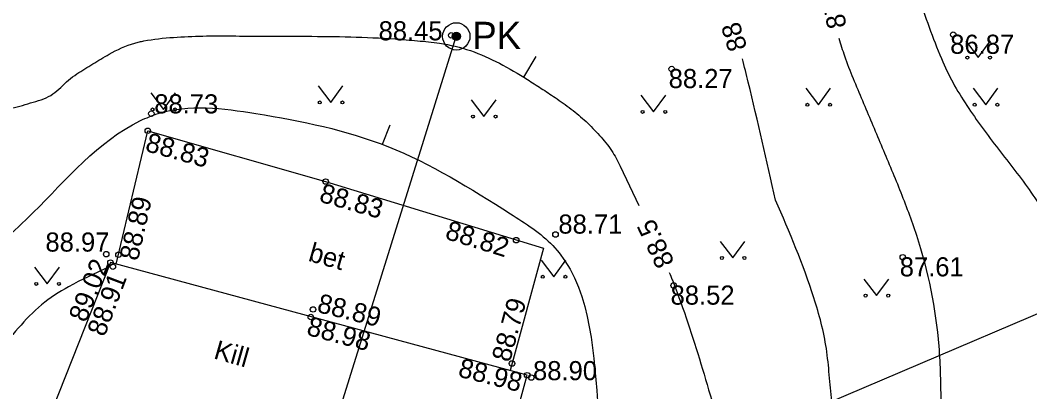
# Model space of a CAD drawing. Extents: x 640151 to 642820, y 6459264 to 6461024.
# Drawn here: x 641010 to 641046.95, y 6460653.36 to 6460666.96 of the extents above; entities that cross this region are included whole.
import ezdxf

# ---------------------------------------------------------------- set-up
doc = ezdxf.new("R2010")
doc.units = 0
for name, color, linetype in [('HALJASTUS', 7, 'Continuous'), ('HORISONTAAL-EH2000', 7, 'Continuous'), ('KORGUS-EH2000', 7, 'Continuous'), ('KTRASS', 7, 'Continuous'), ('TEE', 7, 'Continuous'), ('VKAEV', 7, 'Continuous'), ('VTRASS', 7, 'Continuous')]:
    doc.layers.add(name, color=color, linetype=linetype)

msp = doc.modelspace()

# ---------------------------------------------------------------- linework, layer by layer
at = {"layer": 'HALJASTUS'}
for p, q in [((641044.606, 6460666.202), (641045.069, 6460665.595)), ((641045.069, 6460665.595), (641045.515, 6460666.202)), ((641020.905, 6460664.56), (641021.368, 6460663.953)), ((641021.368, 6460663.953), (641021.814, 6460664.56)), ((641038.753, 6460664.473), (641039.217, 6460663.867)), ((641039.217, 6460663.867), (641039.662, 6460664.473)), ((641044.875, 6460664.473), (641045.338, 6460663.867)), ((641045.338, 6460663.867), (641045.784, 6460664.473)), ((641014.783, 6460664.301), (641015.247, 6460663.694)), ((641015.247, 6460663.694), (641015.692, 6460664.301)), ((641026.51, 6460664.042), (641026.973, 6460663.435)), ((641026.973, 6460663.435), (641027.419, 6460664.042)), ((641032.718, 6460664.215), (641033.181, 6460663.608)), ((641033.181, 6460663.608), (641033.627, 6460664.215)), ((641035.62, 6460658.869), (641036.084, 6460658.262)), ((641036.084, 6460658.262), (641036.529, 6460658.869)), ((641029.067, 6460658.179), (641029.531, 6460657.572)), ((641029.531, 6460657.572), (641029.976, 6460658.179)), ((641010.529, 6460657.92), (641010.993, 6460657.313)), ((641010.993, 6460657.313), (641011.438, 6460657.92)), ((641040.88, 6460657.489), (641041.343, 6460656.882)), ((641041.343, 6460656.882), (641041.789, 6460657.489))]:
    msp.add_line(p, q, dxfattribs=at)
for centre in [(641044.668, 6460665.595), (641045.497, 6460665.595), (641020.967, 6460663.953), (641021.796, 6460663.953), (641014.846, 6460663.694), (641015.674, 6460663.694), (641032.78, 6460663.608), (641033.609, 6460663.608), (641038.816, 6460663.867), (641039.644, 6460663.867), (641044.937, 6460663.867), (641045.766, 6460663.867), (641026.572, 6460663.435), (641027.401, 6460663.435), (641035.683, 6460658.262), (641036.511, 6460658.262), (641010.592, 6460657.313), (641011.421, 6460657.313), (641029.13, 6460657.572), (641029.958, 6460657.572), (641040.942, 6460656.882), (641041.771, 6460656.882)]:
    msp.add_circle(centre, 0.055, dxfattribs=at)
at = {"layer": 'HORISONTAAL-EH2000'}
for p, q in [((641028.433, 6460664.883), (641028.886, 6460665.638)), ((641023.26, 6460662.425), (641023.54, 6460663.136)), ((641031.967, 6460661.624), (641032.642, 6460660.183))]:
    msp.add_line(p, q, dxfattribs=at)
for points in [[(641042.862, 6460667.879), (641043.72, 6460665.555), (641044.144, 6460664.672), (641044.648, 6460663.838), (641045.804, 6460662.248), (641046.995, 6460660.663), (641048.031, 6460658.955), (641049.103, 6460656.331), (641049.471, 6460654.981), (641049.712, 6460653.607), (641049.804, 6460651.404), (641049.54, 6460649.207), (641049.134, 6460647.287), (641048.672, 6460645.382), (641048.115, 6460643.504), (641047.427, 6460641.659), (641044.323, 6460634.93), (641042.651, 6460631.527), (641042.304, 6460630.867)], [(641004.662, 6460662.941), (641006.1, 6460663.094), (641007.704, 6460663.32), (641009.295, 6460663.639), (641010.084, 6460663.845), (641010.477, 6460663.962), (641010.869, 6460664.088), (641011.201, 6460664.262), (641011.491, 6460664.505), (641011.772, 6460664.766), (641012.076, 6460664.994), (641012.664, 6460665.36), (641013.258, 6460665.716), (641014.198, 6460666.124), (641014.364, 6460666.167), (641014.533, 6460666.202), (641015.611, 6460666.334), (641016.689, 6460666.382), (641018.844, 6460666.374), (641020.472, 6460666.373), (641022.099, 6460666.351), (641023.727, 6460666.275), (641024.54, 6460666.208), (641025.354, 6460666.116), (641026.479, 6460665.847), (641027.541, 6460665.386), (641028.565, 6460664.793), (641029.072, 6460664.467), (641029.579, 6460664.132), (641030.172, 6460663.708), (641030.713, 6460663.25), (641031.205, 6460662.748), (641031.648, 6460662.19), (641031.967, 6460661.624)], [(641036.107, 6460633.848), (641037.167, 6460635.577), (641039.188, 6460639.128), (641040.173, 6460640.917), (641041.176, 6460642.694), (641041.569, 6460643.274), (641042.011, 6460643.818), (641042.455, 6460644.371), (641042.857, 6460644.98), (641043.691, 6460646.989), (641043.81, 6460647.51), (641043.894, 6460648.032), (641043.935, 6460649.078), (641043.903, 6460649.509), (641043.852, 6460649.94), (641043.799, 6460650.371), (641043.763, 6460650.803), (641043.727, 6460651.859), (641043.711, 6460652.917), (641043.69, 6460653.974), (641043.633, 6460655.03), (641042.814, 6460659.085), (641042.2, 6460660.751), (641041.525, 6460662.385), (641040.838, 6460664.007), (641040.185, 6460665.641), (641039.974, 6460666.289)], [(641037.652, 6460660.379), (641036.649, 6460664.692), (641036.437, 6460665.554)], [(641000.783, 6460660.354), (641004.145, 6460658.974), (641006.689, 6460657.119), (641008.155, 6460657.896), (641010.483, 6460659.923), (641014.406, 6460663.287), (641015.053, 6460663.546), (641018.631, 6460663.546), (641023.459, 6460662.338), (641027.943, 6460659.88), (641029.495, 6460658.715), (641031.133, 6460653.021), (641031.607, 6460649.7), (641032.254, 6460648.32), (641032.987, 6460647.155), (641032.502, 6460645.991), (641031.985, 6460644.804)], [(641032.573, 6460633.954), (641033.535, 6460637.044), (641034.591, 6460640.451), (641035.043, 6460641.473), (641035.34, 6460641.952), (641035.669, 6460642.414), (641036.213, 6460643.078), (641036.789, 6460643.708), (641037.128, 6460644.04), (641037.482, 6460644.355), (641037.834, 6460644.676), (641038.169, 6460645.023), (641038.883, 6460646.12), (641039.135, 6460646.723), (641039.333, 6460647.353), (641039.63, 6460648.738), (641039.764, 6460650.135), (641039.7, 6460653.025), (641039.615, 6460653.984), (641039.507, 6460654.943), (641039.053, 6460656.799), (641037.652, 6460660.379)], [(641013.213, 6460657.909), (641011.774, 6460657.209), (641010.787, 6460656.548), (641009.934, 6460655.695), (641009.139, 6460654.763), (641008.739, 6460654.303), (641008.534, 6460654.08), (641008.325, 6460653.866), (641008.083, 6460653.621), (641007.844, 6460653.371), (641007.369, 6460652.864), (641006.895, 6460652.362), (641006.417, 6460651.882), (641006.348, 6460651.84), (641006.268, 6460651.831), (641006.091, 6460651.891), (641005.915, 6460652.023), (641005.837, 6460652.102), (641005.771, 6460652.184), (641005.617, 6460652.476), (641005.548, 6460652.785), (641005.564, 6460653.428), (641005.608, 6460654.063), (641005.574, 6460654.363), (641005.469, 6460654.642), (641005.306, 6460654.926), (641005.139, 6460655.208), (641004.777, 6460655.756), (641004.362, 6460656.276), (641004.128, 6460656.522), (641003.874, 6460656.756), (641003.357, 6460657.187), (641002.83, 6460657.575), (641001.675, 6460658.093), (641000.602, 6460658.335)], [(641033.76, 6460657.73), (641033.87, 6460657.459), (641033.924, 6460657.323), (641033.95, 6460657.255), (641033.976, 6460657.187), (641034.502, 6460655.702), (641034.974, 6460654.195), (641035.424, 6460652.68), (641035.884, 6460651.17)]]:
    msp.add_spline(points, degree=3, dxfattribs=at)
at = {"layer": 'KORGUS-EH2000'}
for centre in [(641025.779, 6460666.408), (641044.151, 6460666.432), (641033.847, 6460665.178), (641014.805, 6460663.541), (641014.672, 6460662.914), (641021.182, 6460661.057), (641029.595, 6460659.12), (641028.155, 6460658.913), (641013.152, 6460658.4), (641013.599, 6460658.379), (641013.306, 6460658.094), (641042.304, 6460658.288), (641013.395, 6460657.944), (641033.917, 6460657.254), (641020.722, 6460656.379), (641020.639, 6460656.101), (641028.002, 6460654.399), (641028.558, 6460653.97), (641028.71, 6460653.885)]:
    msp.add_circle(centre, 0.1, dxfattribs=at)
at = {"layer": 'KTRASS'}
msp.add_lwpolyline([(641035.448, 6460651.201), (641074.848, 6460667.995)], dxfattribs=at)
at = {"layer": 'TEE'}
for points in [[(641013.518, 6460658.037), (641014.672, 6460662.914), (641021.182, 6460661.057), (641029.154, 6460658.617), (641027.931, 6460654.139)], [(641026.454, 6460646.267), (641028.558, 6460653.97), (641013.306, 6460658.094), (641010.241, 6460650.358), (641006.267, 6460640.239), (641003.158, 6460632.427), (641000.122, 6460627.411), (640997.456, 6460623.006), (640991.883, 6460624.967), (640991.641, 6460624.217), (640995.453, 6460622.82), (640995.045, 6460621.936), (640995.489, 6460621.12), (640996.376, 6460620.828)]]:
    msp.add_lwpolyline(points, dxfattribs=at)
at = {"layer": 'VKAEV'}
for radius in [0.5, 0.15, 0.125, 0.1, 0.075, 0.05, 0.025]:
    msp.add_circle((641025.965, 6460666.371), radius, dxfattribs=at)
at = {"layer": 'VTRASS'}
msp.add_line((641020.219, 6460647.97), (641025.965, 6460666.371), dxfattribs=at)

# ---------------------------------------------------------------- texts
at = {"layer": 'HORISONTAAL-EH2000'}
for s, rotation, p in [('87.5', 101.3738, (641040.252, 6460666.731)), ('88', 107.1233, (641036.617, 6460665.954)), ('88.5', 115.4512, (641033.961, 6460658.102))]:
    msp.add_text(s, height=0.7, rotation=rotation, dxfattribs=at).set_placement(p)
at = {"layer": 'KORGUS-EH2000'}
for s, p in [('88.45', (641023.12, 6460666.224)), ('86.87', (641044.04, 6460665.731)), ('88.27', (641033.736, 6460664.477)), ('88.73', (641014.91, 6460663.551)), ('88.71', (641029.7, 6460659.152)), ('88.97', (641010.927, 6460658.494)), ('87.61', (641042.193, 6460657.587)), ('88.52', (641033.806, 6460656.553)), ('88.90', (641028.772, 6460653.788))]:
    msp.add_text(s, height=0.7, dxfattribs=at).set_placement(p)
for s, rotation, p in [('88.83', 344.4683, (641014.543, 6460662.183)), ('88.83', 344.0469, (641020.911, 6460660.332)), ('88.89', 77.202, (641014.309, 6460658.127)), ('88.82', 342.7914, (641025.517, 6460658.973)), ('89.02', 68.3699, (641012.405, 6460655.868)), ('88.91', 69.2492, (641013.088, 6460655.348)), ('88.89', 346.2442, (641020.832, 6460656.289)), ('88.79', 74.8743, (641027.925, 6460654.416)), ('88.98', 345.0073, (641020.449, 6460655.455)), ('88.98', 345.7412, (641025.995, 6460653.929))]:
    msp.add_text(s, height=0.7, rotation=rotation, dxfattribs=at).set_placement(p)
at = {"layer": 'TEE'}
for s, p in [('bet', (641020.513, 6460658.164)), ('Kill', (641017.051, 6460654.592))]:
    msp.add_text(s, height=0.6999, rotation=344.0834, dxfattribs=at).set_placement(p)
at = {"layer": 'VKAEV'}
msp.add_text('PK', height=1, dxfattribs=at).set_placement((641026.552, 6460665.903))

doc.saveas('drawing.dxf')
